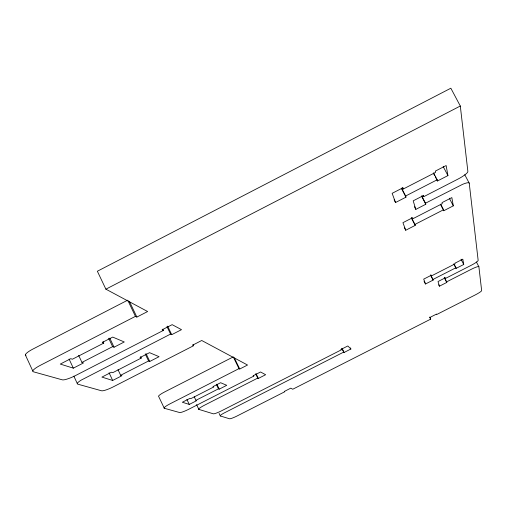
<?xml version="1.0" encoding="UTF-8"?>
<svg xmlns="http://www.w3.org/2000/svg" width="507" height="507" viewBox="0 0 507 507"><rect width="100%" height="100%" fill="white"/><g stroke="black" fill="none" stroke-linecap="round" stroke-linejoin="round"><path stroke-width="0.76" d="M105.887 289.174L460.305 106.02L450.843 88.218L97.357 271.239L105.887 289.174L147.632 311.526L136.871 317.071L135.439 316.349L127.713 300.169M127.01 300.531L32.942 349.05A12.238 2.617 -24.4 0 0 25.958 355.699M135.439 316.349L40.446 365.262A12.257 2.491 -24.5 0 0 33.399 371.789L62.279 379.838A11.49 2.199 -24.8 0 0 75.366 375.63L163.343 330.437L162.741 329.182M103.067 341.667L103.745 343.1L72.387 359.229L70.752 358.683L60.282 364.077L73.331 368.158L83.503 362.93L81.95 362.41L78.661 355.401M402.609 187.622L403.319 188.984L435.595 172.374L435.323 171.106L446.141 165.542L447.935 175.593L437.433 180.993L436.704 179.605M81.95 362.41L112.624 346.642L114.069 347.213L124.278 341.965L112.731 337.085L102.224 342.491L103.745 343.1M394.091 199.752L395.53 202.534L405.993 197.153L405.619 196.013L437.173 179.789L433.529 172.83M423.022 195.296L423.744 196.678L457.891 179.136A11.642 2.282 -28 0 0 467.872 171.455L460.305 106.02M163.343 330.437L162.113 329.81L172.152 324.657L181.5 329.664L171.734 334.671L170.561 334.081L81.031 380.206A11.084 2.053 -24.9 0 0 77.679 384.129L101.546 390.783A10.444 1.832 -25.1 0 0 113.245 386.873L193.592 345.711L193.04 344.564M414.415 206.691L415.816 209.385L425.785 204.27L425.5 203.206L462.638 184.314A11.236 2.129 -27.9 0 1 469.228 183.173L478.158 260.395A8.505 1.229 -27.4 0 1 470.775 265.529L445.697 278.311L445.533 277.709L438.004 281.55L439.43 286.182L446.806 282.431L444.259 277.24M140.616 356.694L141.263 358.056L112.782 372.664L111.432 372.22L101.926 377.1L112.681 380.465L121.94 375.712L120.66 375.288L118.004 369.673M120.66 375.288L148.583 360.971L149.774 361.447L159.065 356.687L149.559 352.663L140.014 357.555L141.263 358.056M404.288 227.459L405.727 230.248L415.227 225.374L414.916 224.436L443.568 209.746L440.653 204.163M440.875 205.177L443.777 210.735L453.315 205.848L451.845 197.591L442.047 202.616L442.269 203.656L413.028 218.656L412.704 217.668L402.938 222.674L405.727 230.248M239 368.633L170.149 403.768A8.79 1.312 -25.6 0 0 164.281 408.262L158.716 396.569A8.777 1.382 -25.6 0 1 164.541 392.012L233.277 356.89L239 368.633L239.748 369.007L247.543 365.027L201.729 340.495L192.571 345.191L193.592 345.711M195.93 400.327L218.473 388.837L219.246 389.142L226.749 385.314L220.615 382.722L212.953 386.632L213.751 386.955L190.847 398.635L189.986 398.35L182.336 402.247L189.276 404.421L196.76 400.606L195.93 400.327L194.232 396.785M424.042 281.17L425.493 283.99L433.136 280.092L432.934 279.484L455.945 267.753L453.873 263.773M454.019 264.42L456.085 268.393L463.74 264.483L462.802 259.185L454.969 263.184L455.115 263.843L431.723 275.776L431.514 275.143L423.706 279.129L425.493 283.99M164.281 408.262L179.649 412.546A8.391 1.198 -25.7 0 0 188.712 409.282L253.804 376.105L253.139 375.769L260.554 371.992L265.643 374.717L258.386 378.418L257.74 378.095L204.505 405.213A8.175 1.141 -25.8 0 0 198.858 409.39L196.57 404.624M446.648 281.848L471.333 269.274A8.283 1.166 -27.4 0 1 478.893 266.739L476.409 261.999M350.318 347.884L350.888 349.012L344.088 352.466L343.695 352.105L223.321 413.414A7.599 0.989 -26 0 0 220.349 415.974L219.125 413.439M478.887 266.739L481.65 290.619A7.447 0.944 -27.3 0 1 475.16 294.973L436.723 314.511L436.559 314.067L429.968 317.42L430.671 319.144L292.754 389.237L290.771 388.172L284.262 391.48L284.776 391.74L237.263 415.892A7.352 0.925 -26 0 1 229.519 418.782L220.349 415.974M198.858 409.39L213.327 413.82A7.782 1.039 -25.9 0 0 221.591 410.784L341.3 349.868L340.894 349.488L347.821 345.964L350.888 349.012M464.767 174.712L469.228 183.173M443.194 166.581L447.935 175.593M449.31 198.205L453.315 205.848M433.802 174.053L434.524 175.441M435.253 176.829L435.982 178.217M460.983 259.191L463.74 264.483M421.697 195.898L425.5 203.206M421.577 196.177L425.785 204.27M401.645 188.351L405.619 196.013M401.31 188.129L405.993 197.153M444.424 277.83L446.806 282.431M411.304 217.452L414.916 224.436M411.621 218.416L415.227 225.374M438.707 284.795L439.43 286.182M430.532 274.838L432.934 279.484M430.95 275.871L433.136 280.092M429.606 317.071L430.671 319.144M341.972 348.246L344.088 352.466M341.927 348.575L343.695 352.105M256.13 373.805L258.386 378.418M255.686 373.887L257.74 378.095M234.354 357.948L239.748 369.007M216.85 384.198L219.246 389.142M216.419 384.585L218.473 388.837M167.627 326.134L171.734 334.671M166.961 326.603L170.561 334.081M186.906 399.472L189.276 404.421M129.488 301.621L136.871 317.071M146.105 353.753L149.774 361.447M145.236 353.956L148.583 360.971M109.772 338.137L114.069 347.213M108.644 338.232L112.624 346.642M109.056 372.765L112.681 380.465M69.085 359.07L73.331 368.158M73.845 376.15L77.26 383.476M25.35 354.894L32.803 371.029M395.53 202.534L392.145 193.325L402.926 187.78L403.319 188.984M415.816 209.385L413.186 200.829L423.446 195.563L423.744 196.678M437.173 179.789L437.433 180.993M443.568 209.746L443.777 210.735M455.945 267.753L456.085 268.393"/></g></svg>
